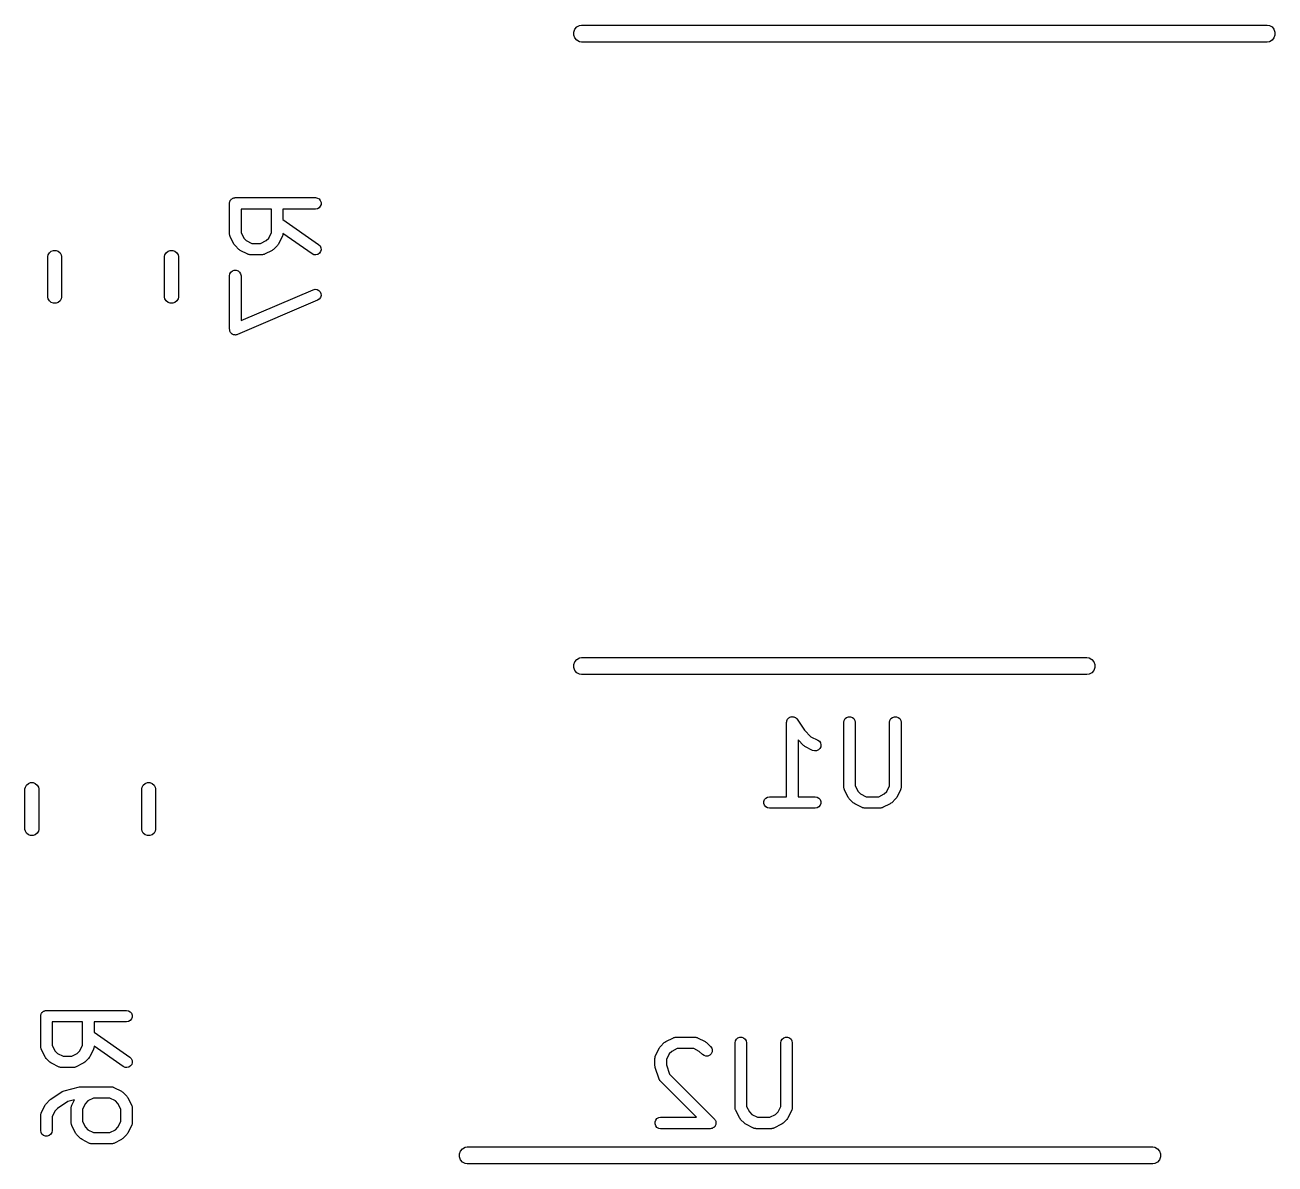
# Model space of a CAD drawing. Extents: x 145 to 168.2, y -88.9 to -63.3.
# Drawn here: x 157.33 to 168.25, y -73.28 to -63.33 of the extents above; entities that cross this region are included whole.
import ezdxf

# ---------------------------------------------------------------- set-up
doc = ezdxf.new("R2010")
doc.units = 0
doc.header["$MEASUREMENT"] = 0
doc.layers.add('BLACK', color=7, linetype='CONTINUOUS')

msp = doc.modelspace()

# ---------------------------------------------------------------- linework, layer by layer
at = {"layer": 'BLACK', "linetype": 'CONTINUOUS'}
for p, q in [((162.151, -63.3417), (162.174, -63.3284)), ((162.174, -63.3284), (162.193, -63.325)), ((162.193, -63.325), (168.182, -63.325)), ((168.182, -63.325), (168.201, -63.3284)), ((168.201, -63.3284), (168.224, -63.3417)), ((162.125, -63.3868), (162.134, -63.3619)), ((162.125, -63.4132), (162.125, -63.3868)), ((162.134, -63.4381), (162.125, -63.4132)), ((162.134, -63.3619), (162.151, -63.3417)), ((162.151, -63.4583), (162.134, -63.4381)), ((168.224, -63.3417), (168.241, -63.3619)), ((168.241, -63.4381), (168.224, -63.4583)), ((168.241, -63.3619), (168.25, -63.3868)), ((168.25, -63.4132), (168.241, -63.4381)), ((168.25, -63.3868), (168.25, -63.4132)), ((162.174, -63.4716), (162.151, -63.4583)), ((162.193, -63.475), (162.174, -63.4716)), ((168.182, -63.475), (162.193, -63.475)), ((168.201, -63.4716), (168.182, -63.475)), ((168.224, -63.4583), (168.201, -63.4716)), ((159.12, -64.8662), (159.122, -64.8624)), ((159.122, -64.8624), (159.123, -64.8583)), ((159.123, -64.8583), (159.126, -64.855)), ((159.126, -64.855), (159.128, -64.8512)), ((159.128, -64.8512), (159.132, -64.8484)), ((159.132, -64.8484), (159.135, -64.845)), ((159.135, -64.845), (159.138, -64.8428)), ((159.138, -64.8428), (159.142, -64.84)), ((159.142, -64.84), (159.146, -64.8385)), ((159.146, -64.8385), (159.15, -64.8363)), ((159.15, -64.8363), (159.154, -64.8356)), ((159.154, -64.8356), (159.158, -64.8341)), ((159.158, -64.8341), (159.162, -64.8341)), ((159.162, -64.8341), (159.167, -64.8333)), ((159.167, -64.8333), (159.867, -64.8333)), ((159.867, -64.8333), (159.884, -64.8363)), ((159.884, -64.8363), (159.899, -64.845)), ((159.899, -64.845), (159.91, -64.8583)), ((159.91, -64.8583), (159.916, -64.8747)), ((159.117, -64.8747), (159.119, -64.8705)), ((159.117, -64.879), (159.117, -64.8747)), ((159.117, -64.8833), (159.117, -64.879)), ((159.117, -65.15), (159.117, -64.8833)), ((159.119, -64.8705), (159.12, -64.8662)), ((159.217, -64.9333), (159.217, -65.1382)), ((159.483, -64.9333), (159.217, -64.9333)), ((159.483, -65.1382), (159.483, -64.9333)), ((159.867, -64.9333), (159.583, -64.9333)), ((159.583, -64.9333), (159.583, -65.024)), ((159.884, -64.9303), (159.867, -64.9333)), ((159.899, -64.9216), (159.884, -64.9303)), ((159.91, -64.9083), (159.899, -64.9216)), ((159.916, -64.892), (159.91, -64.9083)), ((159.916, -64.8747), (159.916, -64.892)), ((159.583, -65.024), (159.895, -65.2424)), ((159.117, -65.1528), (159.117, -65.15)), ((159.117, -65.1557), (159.117, -65.1528)), ((159.119, -65.1613), (159.117, -65.1557)), ((159.12, -65.1671), (159.119, -65.1613)), ((159.121, -65.1696), (159.12, -65.1671)), ((159.122, -65.1724), (159.121, -65.1696)), ((159.155, -65.239), (159.122, -65.1724)), ((159.217, -65.1382), (159.241, -65.187)), ((159.241, -65.187), (159.263, -65.2089)), ((159.437, -65.2089), (159.459, -65.187)), ((159.459, -65.187), (159.483, -65.1382)), ((159.578, -65.1724), (159.545, -65.239)), ((159.579, -65.1696), (159.578, -65.1724)), ((159.58, -65.1671), (159.579, -65.1696)), ((159.581, -65.1613), (159.58, -65.1671)), ((159.583, -65.1557), (159.581, -65.1613)), ((159.838, -65.3243), (159.583, -65.146)), ((159.583, -65.146), (159.583, -65.15)), ((159.583, -65.15), (159.583, -65.1528)), ((159.583, -65.1528), (159.583, -65.1557)), ((157.543, -65.3146), (157.56, -65.301)), ((157.56, -65.301), (157.579, -65.2937)), ((157.579, -65.2937), (157.601, -65.2937)), ((157.601, -65.2937), (157.62, -65.301)), ((157.62, -65.301), (157.637, -65.3146)), ((158.563, -65.3146), (158.58, -65.301)), ((158.58, -65.301), (158.599, -65.2937)), ((158.599, -65.2937), (158.621, -65.2937)), ((158.621, -65.2937), (158.64, -65.301)), ((158.64, -65.301), (158.657, -65.3146)), ((159.16, -65.2455), (159.155, -65.239)), ((159.165, -65.252), (159.16, -65.2455)), ((159.198, -65.2854), (159.165, -65.252)), ((159.205, -65.29), (159.198, -65.2854)), ((159.211, -65.2947), (159.205, -65.29)), ((159.278, -65.3281), (159.211, -65.2947)), ((159.263, -65.2089), (159.312, -65.2333)), ((159.312, -65.2333), (159.388, -65.2333)), ((159.388, -65.2333), (159.437, -65.2089)), ((159.489, -65.2947), (159.422, -65.3281)), ((159.495, -65.2899), (159.489, -65.2947)), ((159.502, -65.2854), (159.495, -65.2899)), ((159.535, -65.252), (159.502, -65.2854)), ((159.54, -65.2455), (159.535, -65.252)), ((159.545, -65.239), (159.54, -65.2455)), ((159.895, -65.2424), (159.908, -65.2546)), ((159.908, -65.2546), (159.915, -65.2704)), ((159.916, -65.2877), (159.912, -65.3045)), ((159.915, -65.2704), (159.916, -65.2877)), ((157.53, -65.3485), (157.533, -65.3329)), ((157.53, -65.7015), (157.53, -65.3485)), ((157.533, -65.3329), (157.543, -65.3146)), ((157.637, -65.3146), (157.647, -65.3329)), ((157.647, -65.3329), (157.65, -65.3485)), ((157.65, -65.3485), (157.65, -65.7015)), ((158.55, -65.3485), (158.553, -65.3329)), ((158.55, -65.7015), (158.55, -65.3485)), ((158.553, -65.3329), (158.563, -65.3146)), ((158.657, -65.3146), (158.667, -65.3329)), ((158.667, -65.3329), (158.67, -65.3485)), ((158.67, -65.3485), (158.67, -65.7015)), ((159.28, -65.3289), (159.278, -65.3281)), ((159.283, -65.3303), (159.28, -65.3289)), ((159.289, -65.3313), (159.283, -65.3303)), ((159.294, -65.333), (159.289, -65.3313)), ((159.297, -65.3328), (159.294, -65.333)), ((159.3, -65.3333), (159.297, -65.3328)), ((159.4, -65.3333), (159.3, -65.3333)), ((159.403, -65.3328), (159.4, -65.3333)), ((159.406, -65.333), (159.403, -65.3328)), ((159.411, -65.3313), (159.406, -65.333)), ((159.417, -65.3303), (159.411, -65.3313)), ((159.42, -65.3289), (159.417, -65.3303)), ((159.422, -65.3281), (159.42, -65.3289)), ((159.854, -65.3316), (159.838, -65.3243)), ((159.871, -65.3331), (159.854, -65.3316)), ((159.888, -65.3286), (159.871, -65.3331)), ((159.902, -65.3187), (159.888, -65.3286)), ((159.912, -65.3045), (159.902, -65.3187)), ((159.117, -65.5167), (159.12, -65.4996)), ((159.117, -65.9833), (159.117, -65.5167)), ((159.12, -65.4996), (159.128, -65.4845)), ((159.128, -65.4845), (159.142, -65.4734)), ((159.142, -65.4734), (159.158, -65.4674)), ((159.158, -65.4674), (159.175, -65.4674)), ((159.175, -65.4674), (159.192, -65.4734)), ((159.192, -65.4734), (159.205, -65.4845)), ((159.205, -65.4845), (159.214, -65.4996)), ((159.214, -65.4996), (159.217, -65.5167)), ((159.217, -65.5167), (159.217, -65.9075)), ((157.533, -65.7171), (157.53, -65.7015)), ((157.543, -65.7354), (157.533, -65.7171)), ((157.56, -65.749), (157.543, -65.7354)), ((157.637, -65.7354), (157.62, -65.749)), ((157.647, -65.7171), (157.637, -65.7354)), ((157.65, -65.7015), (157.647, -65.7171)), ((158.553, -65.7171), (158.55, -65.7015)), ((158.563, -65.7354), (158.553, -65.7171)), ((158.58, -65.749), (158.563, -65.7354)), ((158.657, -65.7354), (158.64, -65.749)), ((158.667, -65.7171), (158.657, -65.7354)), ((158.67, -65.7015), (158.667, -65.7171)), ((159.886, -65.7293), (159.186, -66.0293)), ((159.217, -65.9075), (159.847, -65.6374)), ((159.847, -65.6374), (159.864, -65.6334)), ((159.864, -65.6334), (159.881, -65.6355)), ((159.881, -65.6355), (159.897, -65.6433)), ((159.901, -65.7198), (159.886, -65.7293)), ((159.897, -65.6433), (159.909, -65.656)), ((159.911, -65.7059), (159.901, -65.7198)), ((159.909, -65.656), (159.915, -65.6719)), ((159.916, -65.6893), (159.911, -65.7059)), ((159.915, -65.6719), (159.916, -65.6893)), ((157.579, -65.7563), (157.56, -65.749)), ((157.601, -65.7563), (157.579, -65.7563)), ((157.62, -65.749), (157.601, -65.7563)), ((158.599, -65.7563), (158.58, -65.749)), ((158.621, -65.7563), (158.599, -65.7563)), ((158.64, -65.749), (158.621, -65.7563)), ((159.118, -65.989), (159.117, -65.9833)), ((159.118, -65.9947), (159.118, -65.989)), ((159.119, -65.9975), (159.118, -65.9947)), ((159.12, -66.0004), (159.119, -65.9975)), ((159.123, -66.0054), (159.12, -66.0004)), ((159.125, -66.0107), (159.123, -66.0054)), ((159.127, -66.0129), (159.125, -66.0107)), ((159.128, -66.0155), (159.127, -66.0129)), ((159.133, -66.0192), (159.128, -66.0155)), ((159.137, -66.0234), (159.133, -66.0192)), ((159.139, -66.0247), (159.137, -66.0234)), ((159.142, -66.0266), (159.139, -66.0247)), ((159.147, -66.0286), (159.142, -66.0266)), ((159.152, -66.0312), (159.147, -66.0286)), ((159.155, -66.0316), (159.152, -66.0312)), ((159.158, -66.0326), (159.155, -66.0316)), ((159.164, -66.0326), (159.158, -66.0326)), ((159.169, -66.0333), (159.164, -66.0326)), ((159.172, -66.0326), (159.169, -66.0333)), ((159.175, -66.0326), (159.172, -66.0326)), ((159.181, -66.0306), (159.175, -66.0326)), ((159.186, -66.0293), (159.181, -66.0306)), ((162.125, -68.9118), (162.134, -68.8869)), ((162.134, -68.8869), (162.151, -68.8667)), ((162.151, -68.8667), (162.174, -68.8534)), ((162.174, -68.8534), (162.193, -68.85)), ((162.193, -68.85), (166.607, -68.85)), ((166.607, -68.85), (166.626, -68.8534)), ((166.626, -68.8534), (166.649, -68.8667)), ((166.649, -68.8667), (166.666, -68.8869)), ((166.666, -68.8869), (166.675, -68.9118)), ((162.125, -68.9382), (162.125, -68.9118)), ((162.134, -68.9631), (162.125, -68.9382)), ((162.151, -68.9833), (162.134, -68.9631)), ((162.174, -68.9966), (162.151, -68.9833)), ((162.193, -69), (162.174, -68.9966)), ((166.607, -69), (162.193, -69)), ((166.626, -68.9966), (166.607, -69)), ((166.649, -68.9833), (166.626, -68.9966)), ((166.666, -68.9631), (166.649, -68.9833)), ((166.675, -68.9382), (166.666, -68.9631)), ((166.675, -68.9118), (166.675, -68.9382)), ((163.983, -69.4167), (163.984, -69.4139)), ((163.983, -70.0667), (163.983, -69.4167)), ((163.984, -69.4112), (163.985, -69.4054)), ((163.984, -69.4139), (163.984, -69.4112)), ((163.985, -69.4054), (163.986, -69.3996)), ((163.986, -69.3996), (163.988, -69.3972)), ((163.988, -69.3972), (163.989, -69.3945)), ((163.989, -69.3945), (163.992, -69.3897)), ((163.992, -69.3897), (163.995, -69.3845)), ((163.995, -69.3845), (163.997, -69.3827)), ((163.997, -69.3827), (163.999, -69.3805)), ((163.999, -69.3805), (164.004, -69.3772)), ((164.004, -69.3772), (164.008, -69.3734)), ((164.008, -69.3734), (164.011, -69.3724)), ((164.011, -69.3724), (164.013, -69.3709)), ((164.013, -69.3709), (164.019, -69.3695)), ((164.019, -69.3695), (164.025, -69.3674)), ((164.025, -69.3674), (164.027, -69.3674)), ((164.027, -69.3674), (164.03, -69.3668)), ((164.03, -69.3668), (164.036, -69.3674)), ((164.036, -69.3674), (164.042, -69.3674)), ((164.042, -69.3674), (164.045, -69.3684)), ((164.045, -69.3684), (164.047, -69.3687)), ((164.047, -69.3687), (164.053, -69.3713)), ((164.053, -69.3713), (164.058, -69.3734)), ((164.058, -69.3734), (164.06, -69.3751)), ((164.06, -69.3751), (164.063, -69.3764)), ((164.063, -69.3764), (164.067, -69.3807)), ((164.067, -69.3807), (164.072, -69.3845)), ((164.072, -69.3845), (164.073, -69.3869)), ((164.073, -69.3869), (164.075, -69.3889)), ((164.075, -69.3889), (164.139, -69.4848)), ((164.483, -69.4167), (164.486, -69.3996)), ((164.483, -69.9833), (164.483, -69.4167)), ((164.486, -69.3996), (164.495, -69.3845)), ((164.495, -69.3845), (164.508, -69.3734)), ((164.508, -69.3734), (164.525, -69.3674)), ((164.525, -69.3674), (164.542, -69.3674)), ((164.542, -69.3674), (164.558, -69.3734)), ((164.558, -69.3734), (164.572, -69.3845)), ((164.572, -69.3845), (164.58, -69.3996)), ((164.58, -69.3996), (164.583, -69.4167)), ((164.583, -69.4167), (164.583, -69.9715)), ((164.883, -69.4167), (164.886, -69.3996)), ((164.883, -69.9715), (164.883, -69.4167)), ((164.886, -69.3996), (164.895, -69.3845)), ((164.895, -69.3845), (164.908, -69.3734)), ((164.908, -69.3734), (164.925, -69.3674)), ((164.925, -69.3674), (164.942, -69.3674)), ((164.942, -69.3674), (164.958, -69.3734)), ((164.958, -69.3734), (164.972, -69.3845)), ((164.972, -69.3845), (164.98, -69.3996)), ((164.98, -69.3996), (164.983, -69.4167)), ((164.983, -69.4167), (164.983, -69.9833)), ((164.139, -69.4848), (164.196, -69.5422)), ((164.196, -69.5422), (164.256, -69.5719)), ((164.131, -69.6187), (164.083, -69.5707)), ((164.083, -69.5707), (164.083, -70.0667)), ((164.138, -69.6233), (164.131, -69.6187)), ((164.144, -69.6281), (164.138, -69.6233)), ((164.211, -69.6614), (164.144, -69.6281)), ((164.228, -69.6663), (164.211, -69.6614)), ((164.245, -69.6653), (164.228, -69.6663)), ((164.261, -69.6584), (164.245, -69.6653)), ((164.256, -69.5719), (164.27, -69.5823)), ((164.273, -69.6465), (164.261, -69.6584)), ((164.27, -69.5823), (164.279, -69.5968)), ((164.281, -69.6309), (164.273, -69.6465)), ((164.279, -69.5968), (164.283, -69.6137)), ((164.283, -69.6137), (164.281, -69.6309)), ((157.33, -69.9985), (157.333, -69.9829)), ((157.333, -69.9829), (157.343, -69.9646)), ((157.343, -69.9646), (157.36, -69.951)), ((157.36, -69.951), (157.379, -69.9437)), ((157.379, -69.9437), (157.401, -69.9437)), ((157.401, -69.9437), (157.42, -69.951)), ((157.42, -69.951), (157.437, -69.9646)), ((157.437, -69.9646), (157.447, -69.9829)), ((157.447, -69.9829), (157.45, -69.9985)), ((158.35, -69.9985), (158.353, -69.9829)), ((158.353, -69.9829), (158.363, -69.9646)), ((158.363, -69.9646), (158.38, -69.951)), ((158.38, -69.951), (158.399, -69.9437)), ((158.399, -69.9437), (158.421, -69.9437)), ((158.421, -69.9437), (158.44, -69.951)), ((158.44, -69.951), (158.457, -69.9646)), ((158.457, -69.9646), (158.467, -69.9829)), ((158.467, -69.9829), (158.47, -69.9985)), ((164.484, -69.9862), (164.483, -69.9833)), ((164.484, -69.989), (164.484, -69.9862)), ((164.485, -69.9947), (164.484, -69.989)), ((164.486, -70.0004), (164.485, -69.9947)), ((164.583, -69.9715), (164.608, -70.0204)), ((164.859, -70.0204), (164.883, -69.9715)), ((164.981, -69.9947), (164.98, -70.0004)), ((164.983, -69.989), (164.981, -69.9947)), ((164.983, -69.9833), (164.983, -69.9862)), ((164.983, -69.9862), (164.983, -69.989)), ((157.33, -70.3515), (157.33, -69.9985)), ((157.45, -69.9985), (157.45, -70.3515)), ((158.35, -70.3515), (158.35, -69.9985)), ((158.47, -69.9985), (158.47, -70.3515)), ((163.784, -70.108), (163.79, -70.0917)), ((163.79, -70.0917), (163.801, -70.0784)), ((163.801, -70.0784), (163.816, -70.0697)), ((163.816, -70.0697), (163.833, -70.0667)), ((163.833, -70.0667), (163.983, -70.0667)), ((164.083, -70.0667), (164.233, -70.0667)), ((164.233, -70.0667), (164.25, -70.0697)), ((164.25, -70.0697), (164.265, -70.0784)), ((164.265, -70.0784), (164.277, -70.0917)), ((164.277, -70.0917), (164.283, -70.108)), ((164.488, -70.0029), (164.486, -70.0004)), ((164.489, -70.0057), (164.488, -70.0029)), ((164.522, -70.0724), (164.489, -70.0057)), ((164.527, -70.0788), (164.522, -70.0724)), ((164.531, -70.0854), (164.527, -70.0788)), ((164.565, -70.1187), (164.531, -70.0854)), ((164.608, -70.0204), (164.63, -70.0422)), ((164.63, -70.0422), (164.678, -70.0667)), ((164.678, -70.0667), (164.788, -70.0667)), ((164.788, -70.0667), (164.837, -70.0422)), ((164.837, -70.0422), (164.859, -70.0204)), ((164.935, -70.0854), (164.902, -70.1187)), ((164.94, -70.0788), (164.935, -70.0854)), ((164.945, -70.0724), (164.94, -70.0788)), ((164.978, -70.0057), (164.945, -70.0724)), ((164.979, -70.0029), (164.978, -70.0057)), ((164.98, -70.0004), (164.979, -70.0029)), ((163.784, -70.1253), (163.784, -70.108)), ((163.79, -70.1417), (163.784, -70.1253)), ((163.801, -70.155), (163.79, -70.1417)), ((163.816, -70.1637), (163.801, -70.155)), ((163.833, -70.1667), (163.816, -70.1637)), ((164.233, -70.1667), (163.833, -70.1667)), ((164.25, -70.1637), (164.233, -70.1667)), ((164.265, -70.155), (164.25, -70.1637)), ((164.277, -70.1417), (164.265, -70.155)), ((164.283, -70.1253), (164.277, -70.1417)), ((164.283, -70.108), (164.283, -70.1253)), ((164.571, -70.1233), (164.565, -70.1187)), ((164.578, -70.1281), (164.571, -70.1233)), ((164.644, -70.1614), (164.578, -70.1281)), ((164.647, -70.1622), (164.644, -70.1614)), ((164.65, -70.1637), (164.647, -70.1622)), ((164.655, -70.1647), (164.65, -70.1637)), ((164.661, -70.1663), (164.655, -70.1647)), ((164.664, -70.1662), (164.661, -70.1663)), ((164.667, -70.1667), (164.664, -70.1662)), ((164.8, -70.1667), (164.667, -70.1667)), ((164.803, -70.1662), (164.8, -70.1667)), ((164.806, -70.1663), (164.803, -70.1662)), ((164.811, -70.1647), (164.806, -70.1663)), ((164.817, -70.1637), (164.811, -70.1647)), ((164.82, -70.1622), (164.817, -70.1637)), ((164.822, -70.1614), (164.82, -70.1622)), ((164.889, -70.1281), (164.822, -70.1614)), ((164.895, -70.1233), (164.889, -70.1281)), ((164.902, -70.1187), (164.895, -70.1233)), ((157.333, -70.3671), (157.33, -70.3515)), ((157.343, -70.3854), (157.333, -70.3671)), ((157.36, -70.399), (157.343, -70.3854)), ((157.379, -70.4063), (157.36, -70.399)), ((157.401, -70.4063), (157.379, -70.4063)), ((157.42, -70.399), (157.401, -70.4063)), ((157.437, -70.3854), (157.42, -70.399)), ((157.447, -70.3671), (157.437, -70.3854)), ((157.45, -70.3515), (157.447, -70.3671)), ((158.353, -70.3671), (158.35, -70.3515)), ((158.363, -70.3854), (158.353, -70.3671)), ((158.38, -70.399), (158.363, -70.3854)), ((158.399, -70.4063), (158.38, -70.399)), ((158.421, -70.4063), (158.399, -70.4063)), ((158.44, -70.399), (158.421, -70.4063)), ((158.457, -70.3854), (158.44, -70.399)), ((158.467, -70.3671), (158.457, -70.3854)), ((158.47, -70.3515), (158.467, -70.3671)), ((157.47, -71.9662), (157.472, -71.9624)), ((157.472, -71.9624), (157.473, -71.9583)), ((157.473, -71.9583), (157.476, -71.955)), ((157.476, -71.955), (157.478, -71.9512)), ((157.478, -71.9512), (157.482, -71.9484)), ((157.482, -71.9484), (157.485, -71.945)), ((157.485, -71.945), (157.488, -71.9428)), ((157.488, -71.9428), (157.492, -71.94)), ((157.492, -71.94), (157.496, -71.9385)), ((157.496, -71.9385), (157.5, -71.9363)), ((157.5, -71.9363), (157.504, -71.9356)), ((157.504, -71.9356), (157.508, -71.9341)), ((157.508, -71.9341), (157.512, -71.9341)), ((157.512, -71.9341), (157.517, -71.9333)), ((157.517, -71.9333), (158.217, -71.9333)), ((158.217, -71.9333), (158.234, -71.9363)), ((158.234, -71.9363), (158.249, -71.945)), ((158.249, -71.945), (158.26, -71.9583)), ((158.26, -71.9583), (158.266, -71.9747)), ((157.467, -71.9747), (157.469, -71.9705)), ((157.467, -71.979), (157.467, -71.9747)), ((157.467, -71.9833), (157.467, -71.979)), ((157.467, -72.25), (157.467, -71.9833)), ((157.469, -71.9705), (157.47, -71.9662)), ((157.567, -72.0333), (157.567, -72.2382)), ((157.833, -72.0333), (157.567, -72.0333)), ((157.833, -72.2382), (157.833, -72.0333)), ((158.217, -72.0333), (157.933, -72.0333)), ((157.933, -72.0333), (157.933, -72.124)), ((158.234, -72.0303), (158.217, -72.0333)), ((158.249, -72.0216), (158.234, -72.0303)), ((158.26, -72.0083), (158.249, -72.0216)), ((158.266, -71.992), (158.26, -72.0083)), ((158.266, -71.9747), (158.266, -71.992)), ((157.933, -72.124), (158.245, -72.3424)), ((162.928, -72.2053), (162.994, -72.1719)), ((162.994, -72.1719), (162.997, -72.1711)), ((162.997, -72.1711), (163, -72.1697)), ((163, -72.1697), (163.005, -72.1687)), ((163.005, -72.1687), (163.011, -72.167)), ((163.011, -72.167), (163.014, -72.1672)), ((163.014, -72.1672), (163.017, -72.1667)), ((163.017, -72.1667), (163.183, -72.1667)), ((163.183, -72.1667), (163.186, -72.1672)), ((163.186, -72.1672), (163.189, -72.167)), ((163.189, -72.167), (163.195, -72.1687)), ((163.195, -72.1687), (163.2, -72.1697)), ((163.2, -72.1697), (163.203, -72.1711)), ((163.203, -72.1711), (163.206, -72.1719)), ((163.206, -72.1719), (163.272, -72.2053)), ((163.545, -72.1845), (163.558, -72.1734)), ((163.558, -72.1734), (163.575, -72.1674)), ((163.575, -72.1674), (163.592, -72.1674)), ((163.592, -72.1674), (163.608, -72.1734)), ((163.608, -72.1734), (163.622, -72.1845)), ((163.945, -72.1845), (163.958, -72.1734)), ((163.958, -72.1734), (163.975, -72.1674)), ((163.975, -72.1674), (163.992, -72.1674)), ((163.992, -72.1674), (164.008, -72.1734)), ((164.008, -72.1734), (164.022, -72.1845)), ((157.467, -72.2528), (157.467, -72.25)), ((157.467, -72.2557), (157.467, -72.2528)), ((157.469, -72.2613), (157.467, -72.2557)), ((157.47, -72.2671), (157.469, -72.2613)), ((157.471, -72.2696), (157.47, -72.2671)), ((157.472, -72.2724), (157.471, -72.2696)), ((157.505, -72.339), (157.472, -72.2724)), ((157.567, -72.2382), (157.591, -72.287)), ((157.591, -72.287), (157.613, -72.3089)), ((157.787, -72.3089), (157.809, -72.287)), ((157.809, -72.287), (157.833, -72.2382)), ((157.928, -72.2724), (157.895, -72.339)), ((157.929, -72.2696), (157.928, -72.2724)), ((157.93, -72.2671), (157.929, -72.2696)), ((157.931, -72.2613), (157.93, -72.2671)), ((157.933, -72.2557), (157.931, -72.2613)), ((158.188, -72.4243), (157.933, -72.246)), ((157.933, -72.246), (157.933, -72.25)), ((157.933, -72.25), (157.933, -72.2528)), ((157.933, -72.2528), (157.933, -72.2557)), ((162.839, -72.3276), (162.872, -72.261)), ((162.872, -72.261), (162.877, -72.2545)), ((162.877, -72.2545), (162.881, -72.248)), ((162.881, -72.248), (162.915, -72.2146)), ((162.915, -72.2146), (162.921, -72.21)), ((162.921, -72.21), (162.928, -72.2053)), ((163.028, -72.2667), (162.98, -72.2911)), ((163.172, -72.2667), (163.028, -72.2667)), ((163.22, -72.2911), (163.172, -72.2667)), ((163.272, -72.2053), (163.279, -72.2101)), ((163.279, -72.2101), (163.285, -72.2146)), ((163.285, -72.2146), (163.319, -72.248)), ((163.319, -72.248), (163.329, -72.2622)), ((163.329, -72.2622), (163.333, -72.279)), ((163.333, -72.279), (163.332, -72.2963)), ((163.533, -72.2167), (163.536, -72.1996)), ((163.533, -72.7833), (163.533, -72.2167)), ((163.536, -72.1996), (163.545, -72.1845)), ((163.622, -72.1845), (163.63, -72.1996)), ((163.63, -72.1996), (163.633, -72.2167)), ((163.633, -72.2167), (163.633, -72.7715)), ((163.933, -72.2167), (163.936, -72.1996)), ((163.933, -72.7715), (163.933, -72.2167)), ((163.936, -72.1996), (163.945, -72.1845)), ((164.022, -72.1845), (164.03, -72.1996)), ((164.03, -72.1996), (164.033, -72.2167)), ((164.033, -72.2167), (164.033, -72.7833)), ((157.51, -72.3455), (157.505, -72.339)), ((157.515, -72.352), (157.51, -72.3455)), ((157.548, -72.3854), (157.515, -72.352)), ((157.555, -72.39), (157.548, -72.3854)), ((157.561, -72.3947), (157.555, -72.39)), ((157.628, -72.4281), (157.561, -72.3947)), ((157.613, -72.3089), (157.662, -72.3333)), ((157.662, -72.3333), (157.738, -72.3333)), ((157.738, -72.3333), (157.787, -72.3089)), ((157.839, -72.3947), (157.772, -72.4281)), ((157.845, -72.3899), (157.839, -72.3947)), ((157.852, -72.3854), (157.845, -72.3899)), ((157.885, -72.352), (157.852, -72.3854)), ((157.89, -72.3455), (157.885, -72.352)), ((157.895, -72.339), (157.89, -72.3455)), ((158.245, -72.3424), (158.258, -72.3546)), ((158.258, -72.3546), (158.265, -72.3704)), ((158.266, -72.3877), (158.262, -72.4045)), ((158.265, -72.3704), (158.266, -72.3877)), ((162.833, -72.35), (162.834, -72.3472)), ((162.833, -72.4167), (162.833, -72.35)), ((162.834, -72.3443), (162.835, -72.3387)), ((162.834, -72.3472), (162.834, -72.3443)), ((162.835, -72.3387), (162.836, -72.3329)), ((162.836, -72.3329), (162.838, -72.3304)), ((162.838, -72.3304), (162.839, -72.3276)), ((162.958, -72.313), (162.933, -72.3618)), ((162.933, -72.3618), (162.933, -72.4086)), ((162.98, -72.2911), (162.958, -72.313)), ((163.248, -72.3187), (163.22, -72.2911)), ((163.262, -72.3286), (163.248, -72.3187)), ((163.279, -72.3331), (163.262, -72.3286)), ((163.296, -72.3316), (163.279, -72.3331)), ((163.312, -72.3243), (163.296, -72.3316)), ((163.324, -72.312), (163.312, -72.3243)), ((163.332, -72.2963), (163.324, -72.312)), ((157.63, -72.4289), (157.628, -72.4281)), ((157.633, -72.4303), (157.63, -72.4289)), ((157.639, -72.4313), (157.633, -72.4303)), ((157.644, -72.433), (157.639, -72.4313)), ((157.647, -72.4328), (157.644, -72.433)), ((157.65, -72.4333), (157.647, -72.4328)), ((157.75, -72.4333), (157.65, -72.4333)), ((157.753, -72.4328), (157.75, -72.4333)), ((157.756, -72.433), (157.753, -72.4328)), ((157.761, -72.4313), (157.756, -72.433)), ((157.767, -72.4303), (157.761, -72.4313)), ((157.77, -72.4289), (157.767, -72.4303)), ((157.772, -72.4281), (157.77, -72.4289)), ((158.204, -72.4316), (158.188, -72.4243)), ((158.221, -72.4331), (158.204, -72.4316)), ((158.238, -72.4286), (158.221, -72.4331)), ((158.252, -72.4187), (158.238, -72.4286)), ((158.262, -72.4045), (158.252, -72.4187)), ((162.835, -72.4246), (162.833, -72.4167)), ((162.836, -72.4325), (162.835, -72.4246)), ((162.869, -72.5325), (162.836, -72.4325)), ((162.933, -72.4086), (162.96, -72.4897)), ((162.96, -72.4897), (163.352, -72.8813)), ((157.671, -72.6348), (157.805, -72.6015)), ((157.805, -72.6015), (157.811, -72.6011)), ((157.811, -72.6011), (157.817, -72.6)), ((157.817, -72.6), (158.083, -72.6)), ((158.083, -72.6), (158.086, -72.6005)), ((158.086, -72.6005), (158.089, -72.6003)), ((158.089, -72.6003), (158.095, -72.602)), ((158.095, -72.602), (158.1, -72.603)), ((158.1, -72.603), (158.103, -72.6045)), ((158.103, -72.6045), (158.106, -72.6053)), ((158.106, -72.6053), (158.172, -72.6386)), ((162.871, -72.535), (162.869, -72.5325)), ((162.871, -72.5378), (162.871, -72.535)), ((162.875, -72.5426), (162.871, -72.5378)), ((162.877, -72.5477), (162.875, -72.5426)), ((162.88, -72.5497), (162.877, -72.5477)), ((162.881, -72.552), (162.88, -72.5497)), ((163.196, -72.8667), (162.881, -72.552)), ((157.515, -72.748), (157.548, -72.7146)), ((157.548, -72.7146), (157.552, -72.7118)), ((157.552, -72.7118), (157.556, -72.7084)), ((157.556, -72.7084), (157.655, -72.6419)), ((157.655, -72.6419), (157.656, -72.6417)), ((157.655, -72.6419), (157.655, -72.6419)), ((157.655, -72.6419), (157.655, -72.6419)), ((157.656, -72.6417), (157.663, -72.6383)), ((157.663, -72.6383), (157.671, -72.6348)), ((157.761, -72.7153), (157.704, -72.7297)), ((157.739, -72.761), (157.761, -72.7153)), ((157.88, -72.7244), (157.858, -72.7463)), ((157.928, -72.7), (157.88, -72.7244)), ((158.072, -72.7), (157.928, -72.7)), ((158.12, -72.7244), (158.072, -72.7)), ((158.142, -72.7463), (158.12, -72.7244)), ((158.172, -72.6386), (158.179, -72.6434)), ((158.179, -72.6434), (158.185, -72.648)), ((158.185, -72.648), (158.219, -72.6813)), ((158.219, -72.6813), (158.223, -72.6879)), ((158.223, -72.6879), (158.228, -72.6943)), ((158.228, -72.6943), (158.261, -72.761)), ((157.469, -72.8387), (157.47, -72.8329)), ((157.47, -72.8329), (157.471, -72.8304)), ((157.471, -72.8304), (157.472, -72.8276)), ((157.472, -72.8276), (157.505, -72.761)), ((157.505, -72.761), (157.51, -72.7545)), ((157.51, -72.7545), (157.515, -72.748)), ((157.591, -72.813), (157.567, -72.8618)), ((157.615, -72.7889), (157.591, -72.813)), ((157.704, -72.7297), (157.615, -72.7889)), ((157.733, -72.7833), (157.734, -72.7805)), ((157.733, -72.9167), (157.733, -72.7833)), ((157.734, -72.7776), (157.735, -72.772)), ((157.734, -72.7805), (157.734, -72.7776)), ((157.735, -72.772), (157.736, -72.7662)), ((157.736, -72.7662), (157.738, -72.7637)), ((157.738, -72.7637), (157.739, -72.761)), ((157.858, -72.7463), (157.833, -72.7951)), ((157.833, -72.7951), (157.833, -72.9049)), ((158.167, -72.7951), (158.142, -72.7463)), ((158.167, -72.9049), (158.167, -72.7951)), ((158.261, -72.761), (158.262, -72.7637)), ((158.262, -72.7637), (158.264, -72.7662)), ((158.264, -72.7662), (158.265, -72.772)), ((158.265, -72.772), (158.266, -72.7776)), ((158.266, -72.7776), (158.266, -72.7805)), ((158.266, -72.7805), (158.267, -72.7833)), ((158.267, -72.7833), (158.267, -72.9167)), ((163.534, -72.7862), (163.533, -72.7833)), ((163.534, -72.789), (163.534, -72.7862)), ((163.535, -72.7947), (163.534, -72.789)), ((163.536, -72.8004), (163.535, -72.7947)), ((163.538, -72.8029), (163.536, -72.8004)), ((163.539, -72.8057), (163.538, -72.8029)), ((163.572, -72.8724), (163.539, -72.8057)), ((163.633, -72.7715), (163.658, -72.8204)), ((163.658, -72.8204), (163.68, -72.8422)), ((163.887, -72.8422), (163.909, -72.8204)), ((163.909, -72.8204), (163.933, -72.7715)), ((164.028, -72.8057), (163.995, -72.8724)), ((164.029, -72.8029), (164.028, -72.8057)), ((164.03, -72.8004), (164.029, -72.8029)), ((164.031, -72.7947), (164.03, -72.8004)), ((164.033, -72.789), (164.031, -72.7947)), ((164.033, -72.7833), (164.033, -72.7862)), ((164.033, -72.7862), (164.033, -72.789)), ((157.467, -72.8443), (157.469, -72.8387)), ((157.467, -72.8472), (157.467, -72.8443)), ((157.467, -72.85), (157.467, -72.8472)), ((157.467, -72.9833), (157.467, -72.85)), ((157.567, -72.8618), (157.567, -72.9833)), ((157.734, -72.9195), (157.733, -72.9167)), ((157.734, -72.9224), (157.734, -72.9195)), ((157.735, -72.928), (157.734, -72.9224)), ((157.736, -72.9338), (157.735, -72.928)), ((157.738, -72.9363), (157.736, -72.9338)), ((157.739, -72.939), (157.738, -72.9363)), ((157.772, -73.0057), (157.739, -72.939)), ((157.833, -72.9049), (157.858, -72.9537)), ((158.142, -72.9537), (158.167, -72.9049)), ((158.261, -72.939), (158.228, -73.0057)), ((158.262, -72.9363), (158.261, -72.939)), ((158.264, -72.9338), (158.262, -72.9363)), ((158.265, -72.928), (158.264, -72.9338)), ((158.266, -72.9224), (158.265, -72.928)), ((158.267, -72.9167), (158.266, -72.9195)), ((158.266, -72.9195), (158.266, -72.9224)), ((162.834, -72.908), (162.84, -72.8917)), ((162.834, -72.9253), (162.834, -72.908)), ((162.84, -72.9417), (162.834, -72.9253)), ((162.84, -72.8917), (162.851, -72.8784)), ((162.851, -72.955), (162.84, -72.9417)), ((162.851, -72.8784), (162.866, -72.8697)), ((162.866, -72.8697), (162.883, -72.8667)), ((162.883, -72.8667), (163.196, -72.8667)), ((163.352, -72.8813), (163.356, -72.8867)), ((163.358, -72.9453), (163.353, -72.95)), ((163.356, -72.8867), (163.36, -72.8917)), ((163.359, -72.9434), (163.358, -72.9453)), ((163.36, -72.9417), (163.359, -72.9434)), ((163.36, -72.8917), (163.361, -72.8937)), ((163.362, -72.9355), (163.36, -72.9417)), ((163.361, -72.8937), (163.362, -72.8955)), ((163.362, -72.8955), (163.364, -72.9018)), ((163.365, -72.9296), (163.362, -72.9355)), ((163.364, -72.9018), (163.366, -72.908)), ((163.366, -72.9253), (163.365, -72.9274)), ((163.365, -72.9274), (163.365, -72.9296)), ((163.366, -72.908), (163.366, -72.9102)), ((163.366, -72.9102), (163.366, -72.9123)), ((163.366, -72.9123), (163.366, -72.9188)), ((163.366, -72.9188), (163.366, -72.9253)), ((163.577, -72.8788), (163.572, -72.8724)), ((163.581, -72.8854), (163.577, -72.8788)), ((163.615, -72.9187), (163.581, -72.8854)), ((163.621, -72.9233), (163.615, -72.9187)), ((163.628, -72.9281), (163.621, -72.9233)), ((163.694, -72.9614), (163.628, -72.9281)), ((163.68, -72.8422), (163.728, -72.8667)), ((163.728, -72.8667), (163.838, -72.8667)), ((163.838, -72.8667), (163.887, -72.8422)), ((163.939, -72.9281), (163.872, -72.9614)), ((163.945, -72.9233), (163.939, -72.9281)), ((163.952, -72.9187), (163.945, -72.9233)), ((163.985, -72.8854), (163.952, -72.9187)), ((163.99, -72.8788), (163.985, -72.8854)), ((163.995, -72.8724), (163.99, -72.8788)), ((157.47, -73.0004), (157.467, -72.9833)), ((157.478, -73.0155), (157.47, -73.0004)), ((157.492, -73.0266), (157.478, -73.0155)), ((157.508, -73.0326), (157.492, -73.0266)), ((157.525, -73.0326), (157.508, -73.0326)), ((157.542, -73.0266), (157.525, -73.0326)), ((157.555, -73.0155), (157.542, -73.0266)), ((157.564, -73.0004), (157.555, -73.0155)), ((157.567, -72.9833), (157.564, -73.0004)), ((157.777, -73.0121), (157.772, -73.0057)), ((157.781, -73.0187), (157.777, -73.0121)), ((157.815, -73.052), (157.781, -73.0187)), ((157.821, -73.0566), (157.815, -73.052)), ((157.858, -72.9537), (157.88, -72.9756)), ((157.88, -72.9756), (157.928, -73)), ((157.928, -73), (158.072, -73)), ((158.072, -73), (158.12, -72.9756)), ((158.12, -72.9756), (158.142, -72.9537)), ((158.185, -73.052), (158.179, -73.0566)), ((158.219, -73.0187), (158.185, -73.052)), ((158.223, -73.0121), (158.219, -73.0187)), ((158.228, -73.0057), (158.223, -73.0121)), ((162.866, -72.9637), (162.851, -72.955)), ((162.883, -72.9667), (162.866, -72.9637)), ((163.317, -72.9667), (162.883, -72.9667)), ((163.323, -72.9655), (163.317, -72.9667)), ((163.33, -72.965), (163.323, -72.9655)), ((163.332, -72.964), (163.33, -72.965)), ((163.334, -72.9637), (163.332, -72.964)), ((163.339, -72.9604), (163.334, -72.9637)), ((163.345, -72.9576), (163.339, -72.9604)), ((163.347, -72.9561), (163.345, -72.9576)), ((163.349, -72.955), (163.347, -72.9561)), ((163.353, -72.95), (163.349, -72.955)), ((163.697, -72.9622), (163.694, -72.9614)), ((163.7, -72.9637), (163.697, -72.9622)), ((163.705, -72.9647), (163.7, -72.9637)), ((163.711, -72.9663), (163.705, -72.9647)), ((163.714, -72.9662), (163.711, -72.9663)), ((163.717, -72.9667), (163.714, -72.9662)), ((163.85, -72.9667), (163.717, -72.9667)), ((163.853, -72.9662), (163.85, -72.9667)), ((163.856, -72.9663), (163.853, -72.9662)), ((163.861, -72.9647), (163.856, -72.9663)), ((163.867, -72.9637), (163.861, -72.9647)), ((163.87, -72.9622), (163.867, -72.9637)), ((163.872, -72.9614), (163.87, -72.9622)), ((157.828, -73.0614), (157.821, -73.0566)), ((157.894, -73.0947), (157.828, -73.0614)), ((157.897, -73.0955), (157.894, -73.0947)), ((157.9, -73.097), (157.897, -73.0955)), ((157.905, -73.098), (157.9, -73.097)), ((157.911, -73.0997), (157.905, -73.098)), ((157.914, -73.0995), (157.911, -73.0997)), ((157.917, -73.1), (157.914, -73.0995)), ((158.083, -73.1), (157.917, -73.1)), ((158.086, -73.0995), (158.083, -73.1)), ((158.089, -73.0997), (158.086, -73.0995)), ((158.095, -73.098), (158.089, -73.0997)), ((158.1, -73.097), (158.095, -73.098)), ((158.103, -73.0955), (158.1, -73.097)), ((158.106, -73.0947), (158.103, -73.0955)), ((158.172, -73.0614), (158.106, -73.0947)), ((158.179, -73.0566), (158.172, -73.0614)), ((161.125, -73.1868), (161.134, -73.1619)), ((161.134, -73.1619), (161.151, -73.1417)), ((161.151, -73.1417), (161.174, -73.1284)), ((161.174, -73.1284), (161.193, -73.125)), ((161.193, -73.125), (167.182, -73.125)), ((167.182, -73.125), (167.201, -73.1284)), ((167.201, -73.1284), (167.224, -73.1417)), ((167.224, -73.1417), (167.241, -73.1619)), ((167.241, -73.1619), (167.25, -73.1868)), ((161.125, -73.2132), (161.125, -73.1868)), ((161.134, -73.2381), (161.125, -73.2132)), ((161.151, -73.2583), (161.134, -73.2381)), ((161.174, -73.2716), (161.151, -73.2583)), ((161.193, -73.275), (161.174, -73.2716)), ((167.201, -73.2716), (167.182, -73.275)), ((167.224, -73.2583), (167.201, -73.2716)), ((167.241, -73.2381), (167.224, -73.2583)), ((167.25, -73.2132), (167.241, -73.2381)), ((167.25, -73.1868), (167.25, -73.2132)), ((167.182, -73.275), (161.193, -73.275))]:
    msp.add_line(p, q, dxfattribs=at)

doc.saveas('drawing.dxf')
